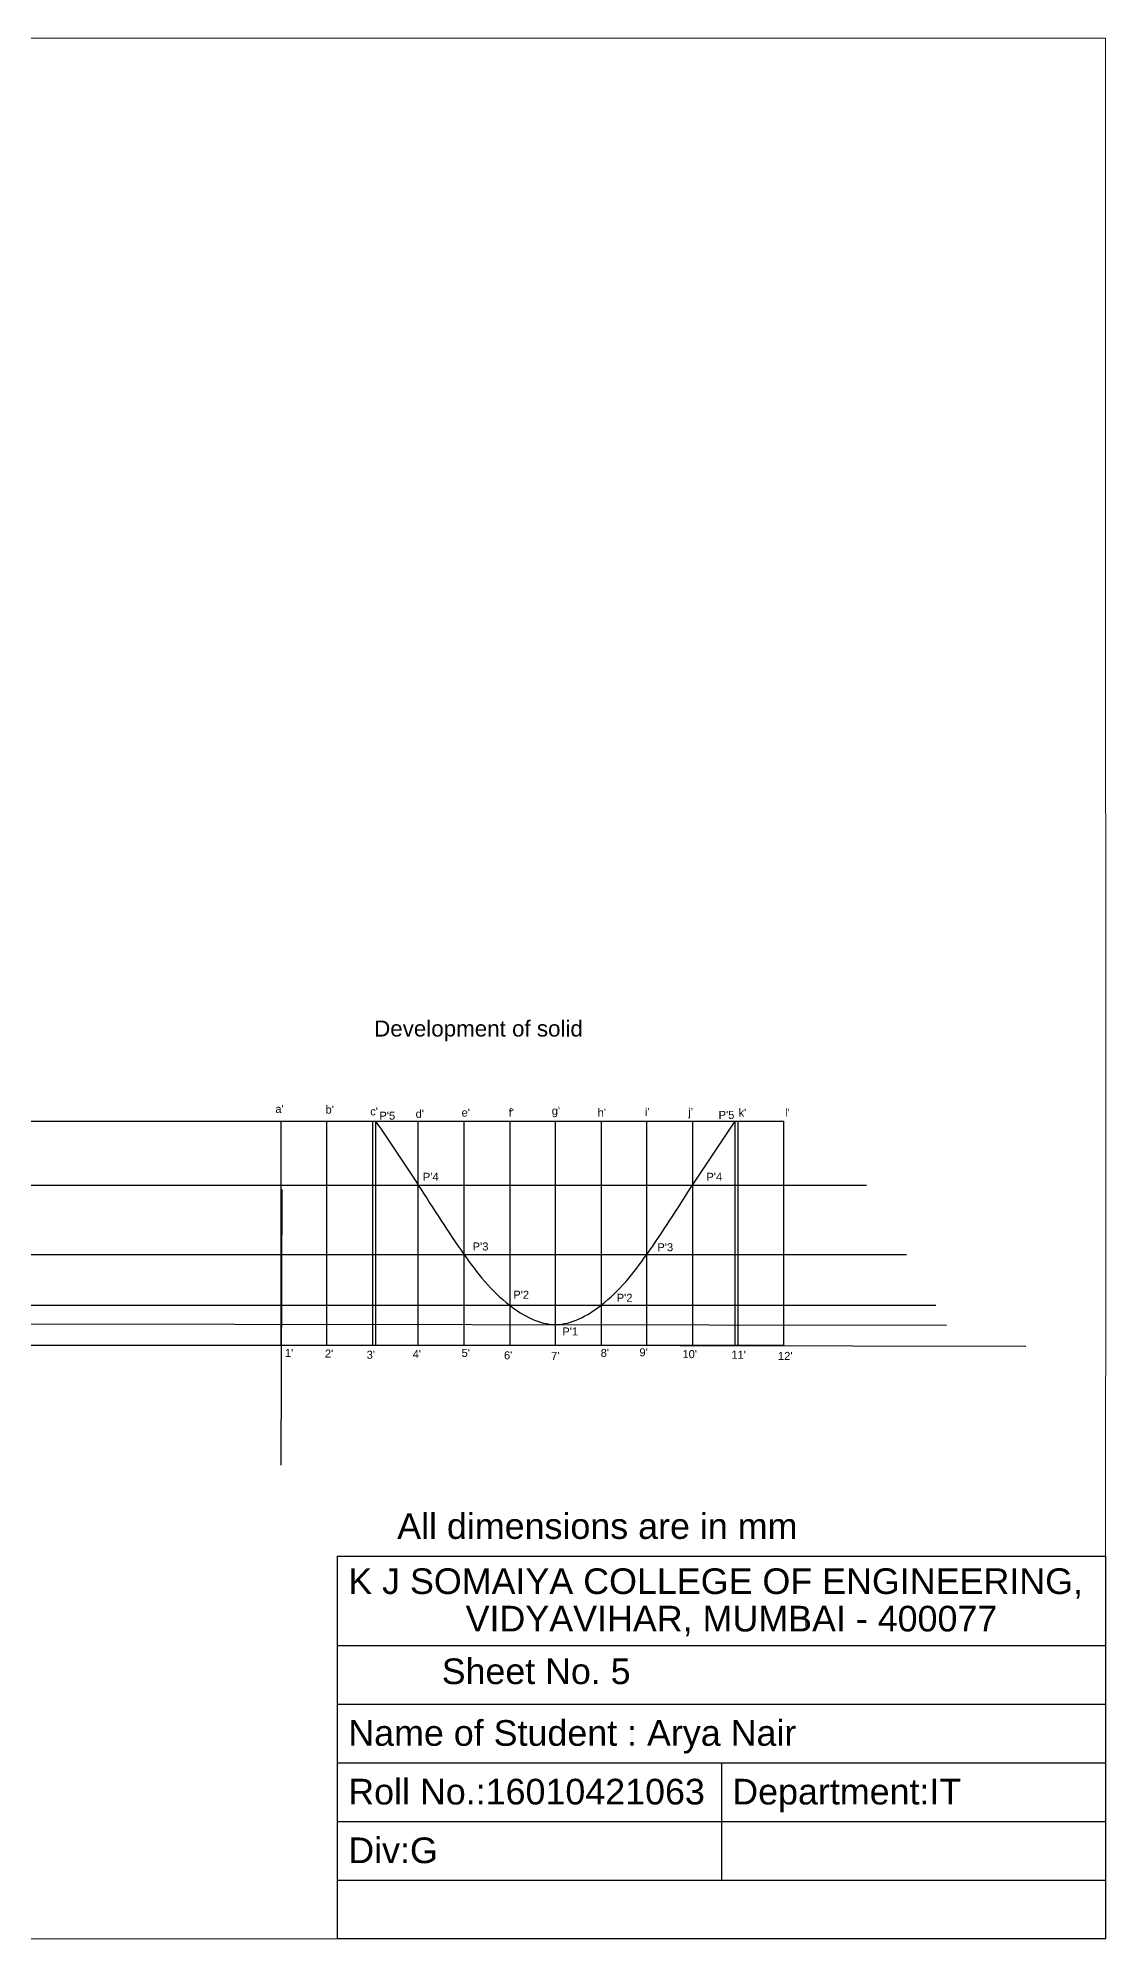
# Model space of a CAD drawing. Header units: millimetres. Extents: x 1678 to 2507, y 1426 to 2020.
# Drawn here: x 2173 to 2507, y 1426 to 2020 of the extents above; entities that cross this region are included whole.
import ezdxf

# ---------------------------------------------------------------- set-up
doc = ezdxf.new("R2010")
doc.units = ezdxf.units.MM
doc.header["$LTSCALE"] = 0.5
doc.styles.get("Standard").update_dxf_attribs({"font": 'arial.ttf', "height": 3.2})

msp = doc.modelspace()

# ---------------------------------------------------------------- linework, layer by layer
at = {"lineweight": 5}
for p, q in [((2506.473, 1426.207), (2506.514, 1777.94)), ((2412.855, 1529.981), (2412.855, 1523.856)), ((1678.09, 1426.207), (2506.473, 1426.207)), ((2506.514, 1426.207), (2306.514, 1426.207))]:
    msp.add_line(p, q, dxfattribs=at)
at = {"color": 215, "true_color": 0xa953a0}
for p, q in [((2131.781, 1681.738), (2178.976, 1681.738)), ((2178.976, 1681.738), (2248.872, 1681.738)), ((2263.152, 1611.738), (2263.152, 1681.738)), ((2277.432, 1681.738), (2277.432, 1611.738)), ((2278.382, 1681.738), (2278.382, 1611.738)), ((2291.712, 1611.738), (2291.712, 1681.738)), ((2305.992, 1681.738), (2305.992, 1611.738)), ((2320.272, 1681.738), (2320.272, 1611.738)), ((2334.552, 1611.738), (2334.552, 1681.738)), ((2348.832, 1681.738), (2348.832, 1611.738)), ((2363.112, 1611.738), (2363.112, 1681.738)), ((2377.392, 1681.738), (2377.392, 1611.625)), ((2390.722, 1611.625), (2390.722, 1681.738)), ((2391.672, 1611.625), (2391.672, 1681.738)), ((2131.781, 1661.738), (2431.781, 1661.738)), ((2144.281, 1640.088), (2444.281, 1640.088)), ((2153.432, 1624.238), (2453.432, 1624.238)), ((2156.781, 1618.437), (2456.781, 1618.043))]:
    msp.add_line(p, q, dxfattribs=at)
at = {"lineweight": 30}
for p, q in [((2248.872, 1611.738), (2248.872, 1681.738)), ((2248.872, 1681.738), (2277.432, 1681.738)), ((2277.432, 1681.738), (2278.382, 1681.738)), ((2390.722, 1681.738), (2405.952, 1681.738)), ((2405.952, 1611.738), (2405.952, 1681.738)), ((2248.872, 1611.738), (2405.952, 1611.738))]:
    msp.add_line(p, q, dxfattribs=at)
for p, q in [((2248.872, 1681.738), (2405.952, 1681.738)), ((2249.056, 1660.359), (2248.73, 1574.267)), ((2021.705, 1611.738), (2319.434, 1611.738)), ((2319.434, 1611.738), (2481.532, 1611.422)), ((2266.473, 1545.854), (2506.473, 1545.854)), ((2266.473, 1426.207), (2266.473, 1545.854)), ((2506.473, 1545.854), (2506.473, 1426.207)), ((2506.473, 1536.207), (2506.473, 1426.207)), ((2266.473, 1517.874), (2506.473, 1517.874)), ((2266.473, 1499.541), (2506.473, 1499.541)), ((2266.473, 1481.207), (2506.473, 1481.207)), ((2386.473, 1481.207), (2386.473, 1444.541)), ((2266.473, 1462.874), (2506.473, 1462.874)), ((2266.473, 1444.541), (2506.473, 1444.541)), ((2506.473, 1426.207), (2266.473, 1426.207)), ((2506.473, 1426.207), (2266.473, 1426.207))]:
    msp.add_line(p, q)
at = {"lineweight": 5}
for points in [[(1678.09, 1777.94), (1678.09, 2020.207), (2506.493, 2020.207), (2506.493, 1777.94)], [(2506.608, 1545.854), (2506.556, 1426.207), (2266.473, 1426.207)]]:
    msp.add_lwpolyline(points, dxfattribs=at)
at = {"lineweight": 30}
msp.add_spline([(2278.382, 1681.738), (2291.712, 1661.738), (2305.992, 1640.088), (2320.272, 1624.238), (2334.552, 1618.204), (2348.832, 1624.238), (2363.112, 1640.088), (2377.392, 1661.738), (2390.722, 1681.738)], degree=3, dxfattribs=at)

# ---------------------------------------------------------------- texts
for s, height, p in [('Development of solid', 5, (2277.914, 1708.2)), ("a'", 2.5, (2247.04, 1684.307)), ("b'", 2.5, (2262.708, 1684.121)), ("c'", 2.5, (2276.697, 1683.562)), ("d'", 2.5, (2290.874, 1682.816)), ("e'", 2.5, (2305.236, 1683.189)), ("f'", 2.5, (2319.972, 1683.189)), ("g'", 2.5, (2333.402, 1683.748)), ("h'", 2.5, (2347.764, 1683.189)), ("i'", 2.5, (2362.5, 1683.375)), ("j'", 2.5, (2376.117, 1683.375)), ("k'", 2.5, (2391.785, 1683.189)), ("l'", 2.5, (2406.334, 1683.189)), ("1'", 2.5, (2250.024, 1608.085)), ("2'", 2.5, (2262.521, 1607.898)), ("3'", 2.5, (2275.578, 1607.525)), ("4'", 2.5, (2289.941, 1607.712)), ("5'", 2.5, (2305.236, 1608.085)), ("6'", 2.5, (2318.48, 1607.339)), ("8'", 2.5, (2348.697, 1608.085)), ("9'", 2.5, (2360.821, 1608.271)), ("10'", 2.5, (2374.251, 1607.712)), ("11'", 2.5, (2389.547, 1607.525)), ("7'", 2.5, (2333.215, 1607.153)), ("12'", 2.5, (2404.096, 1607.153)), ('All dimensions are in mm', 8.01582, (2285.116, 1551.219)), ('K J SOMAIYA COLLEGE OF ENGINEERING, ', 8.01582, (2269.829, 1534.003)), ('VIDYAVIHAR, MUMBAI - 400077', 8.01582, (2306.502, 1522.299)), ('Name of Student : Arya Nair', 8.01582, (2269.829, 1486.572)), ('Roll No.:16010421063 ', 8.01582, (2269.829, 1468.239)), ('Department:IT ', 8.01582, (2389.829, 1468.239)), ('Div:G ', 8.0158, (2269.829, 1449.906))]:
    msp.add_text(s, height=height).set_placement(p)
for s, p in [("P'4", (2293.129, 1663.114)), ("P'4", (2381.735, 1663.114)), ("P'3", (2308.695, 1641.341)), ("P'3", (2366.409, 1641.102)), ("P'2", (2321.387, 1626.267)), ("P'2", (2353.716, 1625.31)), ("P'1", (2336.714, 1614.782))]:
    msp.add_text(s, height=2.5, dxfattribs=at).set_placement(p)
at = {"lineweight": 30, "char_height": 2.5, "attachment_point": 1}
for insert in [(2279.551, 1684.724), (2385.547, 1684.947)]:
    msp.add_mtext_dynamic_manual_height_columns("P'5", width=5.8019, gutter_width=16, heights=[0], dxfattribs=dict(at, insert=insert))
at = {"lineweight": 5, "insert": (2299.035, 1513.856), "char_height": 8, "attachment_point": 1}
msp.add_mtext_dynamic_manual_height_columns('Sheet No. 5', width=240.11484, gutter_width=25, heights=[0], dxfattribs=at)

doc.saveas('drawing.dxf')
